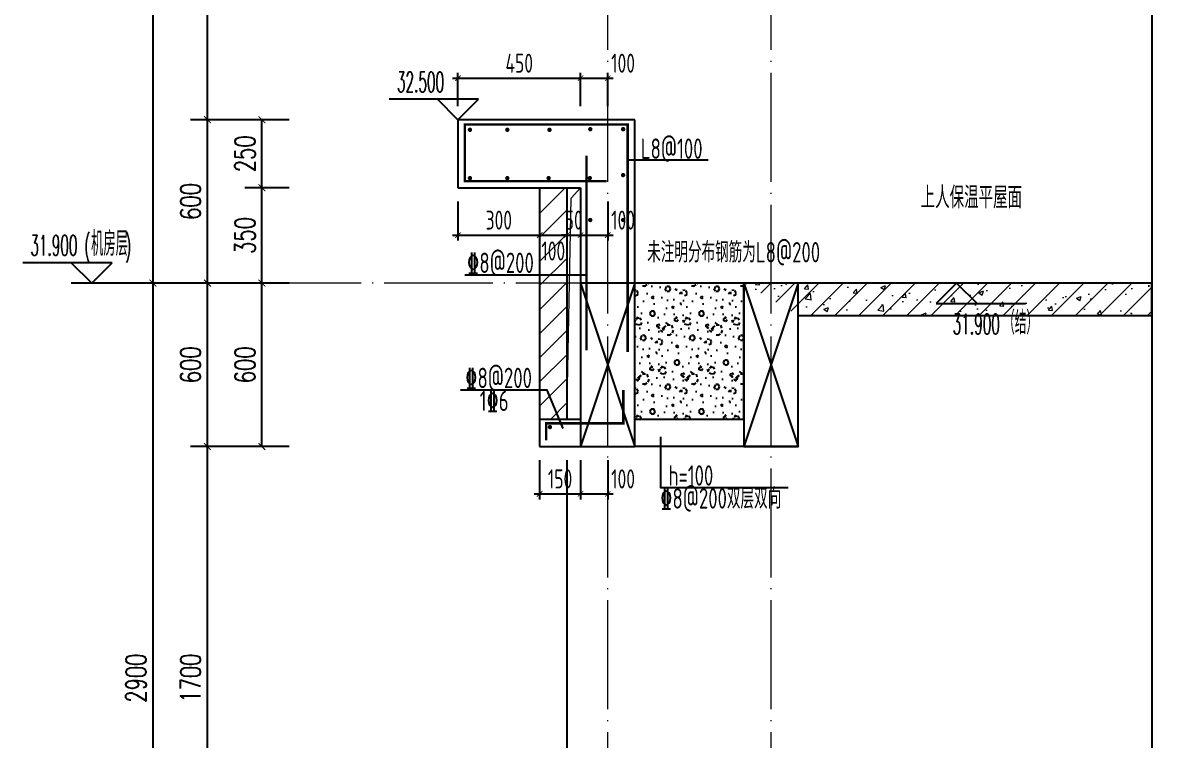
# Model space of a CAD drawing. Extents: x -461650 to 361314, y 245336 to 769729.
# Drawn here: x 234506 to 238705, y 672945 to 675578 of the extents above; entities that cross this region are included whole.
import ezdxf

# ---------------------------------------------------------------- set-up
doc = ezdxf.new("R2010")
doc.units = 0
doc.header["$LTSCALE"] = 1000
doc.linetypes.add('DOTE', pattern=[2.4200000000000004, 2, -0.2, 0.02, -0.2])
doc.layers.get('0').update_dxf_attribs({"linetype": 'CONTINUOUS'})
doc.layers.get('DEFPOINTS').update_dxf_attribs({"linetype": 'CONTINUOUS'})
for name, color, linetype in [('3-屋面构造层', 157, 'CONTINUOUS'), ('DIM', 2, 'CONTINUOUS'), ('DIM_ELEV', 3, 'CONTINUOUS'), ('DIM_SYMB', 3, 'CONTINUOUS'), ('PUB_DIM', 3, 'CONTINUOUS'), ('PUB_TEXT', 2, 'CONTINUOUS'), ('REIN', 6, 'CONTINUOUS'), ('S-大样-砼线', 7, 'CONTINUOUS'), ('S-引出线', 40, 'CONTINUOUS'), ('TEXT', 2, 'CONTINUOUS'), ('WALL', 5, 'CONTINUOUS'), ('看线', 251, 'CONTINUOUS')]:
    doc.layers.add(name, color=color, linetype=linetype)
for name, color, linetype, lineweight in [('DOTE', 19, 'DOTE', 9), ('PUB_HATCH', 8, 'CONTINUOUS', 9), ('立面-洞口示意', 152, 'CONTINUOUS', 13)]:
    doc.layers.add(name, color=color, linetype=linetype, lineweight=lineweight)
doc.styles.add('_TCH_DIM', font='SIMPLEX.shx', dxfattribs={"width": 0.7, "bigfont": 'GBCBIG.shx'})
doc.styles.add('_TCH_DIM_T3', font='SIMPLEX', dxfattribs={"width": 0.7058823529411765, "bigfont": 'GBCBIG'})
doc.styles.add('TSSD_DIMENSION', font='Tssdeng.shx', dxfattribs={"width": 0.7, "bigfont": 'tssdchn.shx'})
doc.styles.add('TSSD_REIN', font='tssdeng.shx', dxfattribs={"width": 0.7, "height": 300, "bigfont": 'tssdchn.shx'})
doc.dimstyles.new('_TCH_ARCH&&25', dxfattribs={"dimtxt": 74.375, "dimasz": 25, "dimexe": 62.5, "dimexo": 75, "dimgap": 25, "dimtad": 1, "dimdec": 0, "dimzin": 0, "dimdsep": 46, "dimtxsty": '_TCH_DIM_T3', "dimblk": 'ARCHTICK', "dimcen": 0.09, "dimclrt": 7, "dimazin": 0, "dimtfac": 1, "dimtdec": 0, "dimtix": 1, "dimtmove": 2, "dimatfit": 3, "dimldrblk": 'ARCHTICK', "dimfxl": 0, "dimtolj": 1, "dimtzin": 0, "dimarcsym": 0})
doc.dimstyles.new('TSSD_20_20', dxfattribs={"dimtxt": 60, "dimasz": 20, "dimexe": 20, "dimexo": 50, "dimgap": 20, "dimtad": 1, "dimdec": 0, "dimzin": 0, "dimdsep": 46, "dimtxsty": 'TSSD_DIMENSION', "dimblk": 'ARCHTICK', "dimblk1": 'ARCHTICK', "dimblk2": 'ARCHTICK', "dimcen": 0, "dimdle": 20, "dimclrt": 7, "dimadec": 0, "dimazin": 0, "dimtfac": 1, "dimtdec": 0, "dimtix": 1, "dimtmove": 2, "dimatfit": 3, "dimfxl": 0, "dimtolj": 1, "dimtzin": 0, "dimarcsym": 0})

# ---------------------------------------------------------------- blocks, each defined once
blk = doc.blocks.new('_ArchTick')
at = {"color": 0, "linetype": 'ByBlock', "const_width": 0.15}
blk.add_lwpolyline([(-0.5, -0.5), (0.5, 0.5)], dxfattribs=at)
blk = doc.blocks.new('*D529')
at = {"layer": 'DEFPOINTS', "color": 0}
for p in [(236553.9508574579, 675375.3057871305), (236103.9508575018, 675222.9823090212), (236553.9508574579, 675222.9823090126)]:
    blk.add_point(p, dxfattribs=at)
at = {"layer": 'DIM', "color": 0, "lineweight": -2}
for p, q in [((236083.9508575018, 675375.3057871305), (236573.9508574579, 675375.3057871305)), ((236103.9508575018, 675272.9823090212), (236103.9508575018, 675395.3057871305)), ((236553.9508574579, 675272.9823090126), (236553.9508574579, 675395.3057871305))]:
    blk.add_line(p, q, dxfattribs=at)
at = {"layer": 'DIM', "color": 0, "lineweight": -2, "xscale": 20, "yscale": 20, "zscale": 20, "rotation": 180}
blk.add_blockref('_ArchTick', (236103.9508575018, 675375.3057871305), dxfattribs=at)
at = {"layer": 'DIM', "color": 0, "lineweight": -2, "xscale": 20, "yscale": 20, "zscale": 20}
blk.add_blockref('_ArchTick', (236553.9508574579, 675375.3057871305), dxfattribs=at)
at = {"layer": 'DIM', "color": 7, "insert": (236328.9508574799, 675430.3057871305), "char_height": 70, "attachment_point": 5, "style": 'TSSD_DIMENSION'}
blk.add_mtext('\\A1;450', dxfattribs=at)
blk = doc.blocks.new('*D530')
at = {"layer": 'DEFPOINTS', "color": 0}
for p in [(236653.9508507805, 675375.3057871254), (236553.9508574579, 675222.9823090126), (236653.9508507805, 675222.9823090107)]:
    blk.add_point(p, dxfattribs=at)
at = {"layer": 'DIM', "color": 0, "lineweight": -2}
for p, q in [((236533.9508574579, 675375.3057871254), (236673.9508507805, 675375.3057871254)), ((236553.9508574579, 675272.9823090126), (236553.9508574579, 675395.3057871254)), ((236653.9508507805, 675272.9823090107), (236653.9508507805, 675395.3057871254))]:
    blk.add_line(p, q, dxfattribs=at)
at = {"layer": 'DIM', "color": 0, "lineweight": -2, "xscale": 20, "yscale": 20, "zscale": 20, "rotation": 180}
blk.add_blockref('_ArchTick', (236553.9508574579, 675375.3057871254), dxfattribs=at)
at = {"layer": 'DIM', "color": 0, "lineweight": -2, "xscale": 20, "yscale": 20, "zscale": 20}
blk.add_blockref('_ArchTick', (236653.9508507805, 675375.3057871254), dxfattribs=at)
at = {"layer": 'DIM', "color": 7, "insert": (236710.3995687292, 675430.3057871254), "char_height": 70, "attachment_point": 5, "style": 'TSSD_DIMENSION'}
blk.add_mtext('\\A1;100', dxfattribs=at)
blk = doc.blocks.new('*D536')
at = {"layer": 'DEFPOINTS', "color": 0}
for p in [(236103.9508507937, 674972.9823090346), (236403.9508574874, 674972.9823090289), (236403.9508574874, 674799.2716190772)]:
    blk.add_point(p, dxfattribs=at)
at = {"layer": 'DIM', "color": 0, "lineweight": -2}
for p, q in [((236103.9508507937, 674922.9823090346), (236103.9508507937, 674779.2716190772)), ((236403.9508574874, 674922.9823090289), (236403.9508574874, 674779.2716190772)), ((236083.9508507937, 674799.2716190772), (236423.9508574874, 674799.2716190772))]:
    blk.add_line(p, q, dxfattribs=at)
at = {"layer": 'DIM', "color": 0, "lineweight": -2, "xscale": 20, "yscale": 20, "zscale": 20, "rotation": 180}
blk.add_blockref('_ArchTick', (236103.9508507937, 674799.2716190772), dxfattribs=at)
at = {"layer": 'DIM', "color": 0, "lineweight": -2, "xscale": 20, "yscale": 20, "zscale": 20}
blk.add_blockref('_ArchTick', (236403.9508574874, 674799.2716190772), dxfattribs=at)
at = {"layer": 'DIM', "color": 7, "insert": (236253.9508541406, 674854.2716190772), "char_height": 70, "attachment_point": 5, "style": 'TSSD_DIMENSION'}
blk.add_mtext('\\A1;300', dxfattribs=at)
blk = doc.blocks.new('*D537')
at = {"layer": 'DEFPOINTS', "color": 0}
for p in [(236403.9508574874, 674972.9823090289), (236503.9508577231, 674972.982309027), (236503.9508577231, 674799.2716190733)]:
    blk.add_point(p, dxfattribs=at)
at = {"layer": 'DIM', "color": 0, "lineweight": -2}
for p, q in [((236403.9508574874, 674922.9823090289), (236403.9508574874, 674779.2716190733)), ((236503.9508577231, 674922.982309027), (236503.9508577231, 674779.2716190733)), ((236383.9508574874, 674799.2716190733), (236523.9508577231, 674799.2716190733))]:
    blk.add_line(p, q, dxfattribs=at)
at = {"layer": 'DIM', "color": 0, "lineweight": -2, "xscale": 20, "yscale": 20, "zscale": 20, "rotation": 180}
blk.add_blockref('_ArchTick', (236403.9508574874, 674799.2716190733), dxfattribs=at)
at = {"layer": 'DIM', "color": 0, "lineweight": -2, "xscale": 20, "yscale": 20, "zscale": 20}
blk.add_blockref('_ArchTick', (236503.9508577231, 674799.2716190733), dxfattribs=at)
at = {"layer": 'DIM', "color": 7, "insert": (236453.9508576053, 674740.93828574), "char_height": 70, "attachment_point": 5, "style": 'TSSD_DIMENSION'}
blk.add_mtext('\\A1;100', dxfattribs=at)
blk = doc.blocks.new('*D538')
at = {"layer": 'DEFPOINTS', "color": 0}
for p in [(236503.9508577231, 674972.982309027), (236553.9508574858, 674972.982309026), (236553.9508574858, 674799.271619072)]:
    blk.add_point(p, dxfattribs=at)
at = {"layer": 'DIM', "color": 0, "lineweight": -2}
for p, q in [((236503.9508577231, 674922.982309027), (236503.9508577231, 674779.271619072)), ((236553.9508574858, 674922.982309026), (236553.9508574858, 674779.271619072)), ((236503.9508577231, 674799.271619072), (236483.9508577231, 674799.271619072)), ((236503.9508577231, 674799.271619072), (236553.9508574858, 674799.271619072)), ((236553.9508574858, 674799.271619072), (236573.9508574858, 674799.271619072))]:
    blk.add_line(p, q, dxfattribs=at)
at = {"layer": 'DIM', "color": 0, "lineweight": -2, "xscale": 20, "yscale": 20, "zscale": 20}
blk.add_blockref('_ArchTick', (236503.9508577231, 674799.271619072), dxfattribs=at)
at = {"layer": 'DIM', "color": 0, "lineweight": -2, "xscale": 20, "yscale": 20, "zscale": 20, "rotation": 180}
blk.add_blockref('_ArchTick', (236553.9508574858, 674799.271619072), dxfattribs=at)
at = {"layer": 'DIM', "color": 7, "insert": (236528.9508576044, 674854.271619072), "char_height": 70, "attachment_point": 5, "style": 'TSSD_DIMENSION'}
blk.add_mtext('\\A1;50', dxfattribs=at)
blk = doc.blocks.new('*D539')
at = {"layer": 'DEFPOINTS', "color": 0}
for p in [(236553.9508574858, 674972.982309026), (236653.9508508083, 674972.9823090241), (236653.9508508083, 674799.2716190704)]:
    blk.add_point(p, dxfattribs=at)
at = {"layer": 'DIM', "color": 0, "lineweight": -2}
for p, q in [((236553.9508574858, 674922.982309026), (236553.9508574858, 674779.2716190704)), ((236653.9508508083, 674922.9823090241), (236653.9508508083, 674779.2716190704)), ((236533.9508574858, 674799.2716190704), (236673.9508508083, 674799.2716190704))]:
    blk.add_line(p, q, dxfattribs=at)
at = {"layer": 'DIM', "color": 0, "lineweight": -2, "xscale": 20, "yscale": 20, "zscale": 20, "rotation": 180}
blk.add_blockref('_ArchTick', (236553.9508574858, 674799.2716190704), dxfattribs=at)
at = {"layer": 'DIM', "color": 0, "lineweight": -2, "xscale": 20, "yscale": 20, "zscale": 20}
blk.add_blockref('_ArchTick', (236653.9508508083, 674799.2716190704), dxfattribs=at)
at = {"layer": 'DIM', "color": 7, "insert": (236710.399568757, 674854.2716190704), "char_height": 70, "attachment_point": 5, "style": 'TSSD_DIMENSION'}
blk.add_mtext('\\A1;100', dxfattribs=at)
blk = doc.blocks.new('*D540')
at = {"layer": 'DEFPOINTS', "color": 0}
for p in [(236403.9508508078, 674022.9823090261), (236553.9508508062, 674022.9823090232), (236553.9508508062, 673849.2716190701)]:
    blk.add_point(p, dxfattribs=at)
at = {"layer": 'DIM', "color": 0, "lineweight": -2}
for p, q in [((236403.9508508078, 673972.9823090261), (236403.9508508078, 673829.2716190701)), ((236553.9508508062, 673972.9823090232), (236553.9508508062, 673829.2716190701)), ((236383.9508508078, 673849.2716190701), (236573.9508508062, 673849.2716190701))]:
    blk.add_line(p, q, dxfattribs=at)
at = {"layer": 'DIM', "color": 0, "lineweight": -2, "xscale": 20, "yscale": 20, "zscale": 20, "rotation": 180}
blk.add_blockref('_ArchTick', (236403.9508508078, 673849.2716190701), dxfattribs=at)
at = {"layer": 'DIM', "color": 0, "lineweight": -2, "xscale": 20, "yscale": 20, "zscale": 20}
blk.add_blockref('_ArchTick', (236553.9508508062, 673849.2716190701), dxfattribs=at)
at = {"layer": 'DIM', "color": 7, "insert": (236478.950850807, 673904.2716190701), "char_height": 70, "attachment_point": 5, "style": 'TSSD_DIMENSION'}
blk.add_mtext('\\A1;150', dxfattribs=at)
blk = doc.blocks.new('*D541')
at = {"layer": 'DEFPOINTS', "color": 0}
for p in [(236553.9508508063, 674022.9823090232), (236653.9508441288, 674022.9823090213), (236653.9508441288, 673849.2716190676)]:
    blk.add_point(p, dxfattribs=at)
at = {"layer": 'DIM', "color": 0, "lineweight": -2}
for p, q in [((236553.9508508063, 673972.9823090232), (236553.9508508063, 673829.2716190676)), ((236653.9508441288, 673972.9823090213), (236653.9508441288, 673829.2716190676)), ((236533.9508508063, 673849.2716190676), (236673.9508441288, 673849.2716190676))]:
    blk.add_line(p, q, dxfattribs=at)
at = {"layer": 'DIM', "color": 0, "lineweight": -2, "xscale": 20, "yscale": 20, "zscale": 20, "rotation": 180}
blk.add_blockref('_ArchTick', (236553.9508508063, 673849.2716190676), dxfattribs=at)
at = {"layer": 'DIM', "color": 0, "lineweight": -2, "xscale": 20, "yscale": 20, "zscale": 20}
blk.add_blockref('_ArchTick', (236653.9508441288, 673849.2716190676), dxfattribs=at)
at = {"layer": 'DIM', "color": 7, "insert": (236710.3995620776, 673904.2716190676), "char_height": 70, "attachment_point": 5, "style": 'TSSD_DIMENSION'}
blk.add_mtext('\\A1;100', dxfattribs=at)
blk = doc.blocks.new('*D542')
at = {"layer": 'DEFPOINTS', "color": 0}
for p in [(235383.7566937123, 675222.9823090243), (235558.3674601616, 675222.9823090243), (235558.3674601616, 674972.982309026)]:
    blk.add_point(p, dxfattribs=at)
at = {"layer": 'PUB_DIM', "color": 0, "lineweight": -2}
for p, q in [((235483.3674601616, 675222.9823090243), (235321.2566937123, 675222.9823090243)), ((235383.7566937123, 674972.982309026), (235383.7566937123, 675222.9823090243)), ((235483.3674601616, 674972.982309026), (235321.2566937123, 674972.982309026))]:
    blk.add_line(p, q, dxfattribs=at)
at = {"layer": 'PUB_DIM', "color": 0, "lineweight": -2, "xscale": 25, "yscale": 25, "zscale": 25}
for p, rotation in [((235383.7566937123, 675222.9823090243), 90), ((235383.7566937123, 674972.982309026), 270)]:
    blk.add_blockref('_ArchTick', p, dxfattribs=dict(at, rotation=rotation))
at = {"layer": 'PUB_DIM', "color": 7, "insert": (235321.5691937122, 675097.9823090251), "char_height": 74.375, "attachment_point": 5, "rotation": 90, "style": '_TCH_DIM_T3'}
blk.add_mtext('\\A1;250', dxfattribs=at)
blk = doc.blocks.new('*D543')
at = {"layer": 'DEFPOINTS', "color": 0}
for p in [(235383.7566937123, 674972.982309026), (235558.3674601616, 674972.982309026), (235558.3674601616, 674622.982308998)]:
    blk.add_point(p, dxfattribs=at)
at = {"layer": 'PUB_DIM', "color": 0, "lineweight": -2}
for p, q in [((235483.3674601616, 674972.982309026), (235321.2566937123, 674972.982309026)), ((235383.7566937123, 674622.982308998), (235383.7566937123, 674972.982309026)), ((235483.3674601616, 674622.982308998), (235321.2566937123, 674622.982308998))]:
    blk.add_line(p, q, dxfattribs=at)
at = {"layer": 'PUB_DIM', "color": 0, "lineweight": -2, "xscale": 25, "yscale": 25, "zscale": 25}
for p, rotation in [((235383.7566937123, 674972.982309026), 90), ((235383.7566937123, 674622.982308998), 270)]:
    blk.add_blockref('_ArchTick', p, dxfattribs=dict(at, rotation=rotation))
at = {"layer": 'PUB_DIM', "color": 7, "insert": (235321.5691937122, 674797.982309012), "char_height": 74.375, "attachment_point": 5, "rotation": 90, "style": '_TCH_DIM_T3'}
blk.add_mtext('\\A1;350', dxfattribs=at)
blk = doc.blocks.new('*D544')
at = {"layer": 'DEFPOINTS', "color": 0}
for p in [(235383.7566937123, 674622.982308998), (235558.3674601616, 674622.982308998), (235558.3674601616, 674022.982308998)]:
    blk.add_point(p, dxfattribs=at)
at = {"layer": 'PUB_DIM', "color": 0, "lineweight": -2}
for p, q in [((235483.3674601616, 674622.982308998), (235321.2566937123, 674622.982308998)), ((235383.7566937123, 674022.982308998), (235383.7566937123, 674622.982308998)), ((235483.3674601616, 674022.982308998), (235321.2566937123, 674022.982308998))]:
    blk.add_line(p, q, dxfattribs=at)
at = {"layer": 'PUB_DIM', "color": 0, "lineweight": -2, "xscale": 25, "yscale": 25, "zscale": 25}
for p, rotation in [((235383.7566937123, 674622.982308998), 90), ((235383.7566937123, 674022.982308998), 270)]:
    blk.add_blockref('_ArchTick', p, dxfattribs=dict(at, rotation=rotation))
at = {"layer": 'PUB_DIM', "color": 7, "insert": (235321.5691937122, 674322.982308998), "char_height": 74.375, "attachment_point": 5, "rotation": 90, "style": '_TCH_DIM_T3'}
blk.add_mtext('\\A1;600', dxfattribs=at)
blk = doc.blocks.new('*D1245')
at = {"layer": 'DEFPOINTS', "color": 0}
for p in [(235183.7566937079, 674022.9741748109), (235483.7566937286, 674022.9741748109), (235483.7566937286, 672322.982309022)]:
    blk.add_point(p, dxfattribs=at)
at = {"layer": 'PUB_DIM', "color": 0, "lineweight": -2}
for p, q in [((235408.7566937286, 674022.9741748109), (235121.2566937079, 674022.9741748109)), ((235183.7566937079, 672322.982309022), (235183.7566937079, 674022.9741748109)), ((235408.7566937286, 672322.982309022), (235121.2566937079, 672322.982309022))]:
    blk.add_line(p, q, dxfattribs=at)
at = {"layer": 'PUB_DIM', "color": 0, "lineweight": -2, "xscale": 25, "yscale": 25, "zscale": 25}
for p, rotation in [((235183.7566937079, 674022.9741748109), 90), ((235183.7566937079, 672322.982309022), 270)]:
    blk.add_blockref('_ArchTick', p, dxfattribs=dict(at, rotation=rotation))
at = {"layer": 'PUB_DIM', "color": 7, "insert": (235121.5691937078, 673172.9782419165), "char_height": 74.375, "attachment_point": 5, "rotation": 90, "style": '_TCH_DIM_T3'}
blk.add_mtext('\\A1;1700', dxfattribs=at)
blk = doc.blocks.new('*D1246')
at = {"layer": 'DEFPOINTS', "color": 0}
for p in [(235183.7566937079, 674622.9823090257), (235483.7566937286, 674622.9823090257), (235483.7566937286, 674022.9741748109)]:
    blk.add_point(p, dxfattribs=at)
at = {"layer": 'PUB_DIM', "color": 0, "lineweight": -2}
for p, q in [((235408.7566937286, 674622.9823090257), (235121.2566937079, 674622.9823090257)), ((235183.7566937079, 674022.9741748109), (235183.7566937079, 674622.9823090257)), ((235408.7566937286, 674022.9741748109), (235121.2566937079, 674022.9741748109))]:
    blk.add_line(p, q, dxfattribs=at)
at = {"layer": 'PUB_DIM', "color": 0, "lineweight": -2, "xscale": 25, "yscale": 25, "zscale": 25}
for p, rotation in [((235183.7566937079, 674622.9823090257), 90), ((235183.7566937079, 674022.9741748109), 270)]:
    blk.add_blockref('_ArchTick', p, dxfattribs=dict(at, rotation=rotation))
at = {"layer": 'PUB_DIM', "color": 7, "insert": (235121.5691937078, 674322.9782419184), "char_height": 74.375, "attachment_point": 5, "rotation": 90, "style": '_TCH_DIM_T3'}
blk.add_mtext('\\A1;600', dxfattribs=at)
blk = doc.blocks.new('*D1247')
at = {"layer": 'DEFPOINTS', "color": 0}
for p in [(235183.7566937079, 675222.9823089978), (235483.7566937286, 675222.9823089978), (235483.7566937286, 674622.9823090257)]:
    blk.add_point(p, dxfattribs=at)
at = {"layer": 'PUB_DIM', "color": 0, "lineweight": -2}
for p, q in [((235408.7566937286, 675222.9823089978), (235121.2566937079, 675222.9823089978)), ((235183.7566937079, 674622.9823090257), (235183.7566937079, 675222.9823089978)), ((235408.7566937286, 674622.9823090257), (235121.2566937079, 674622.9823090257))]:
    blk.add_line(p, q, dxfattribs=at)
at = {"layer": 'PUB_DIM', "color": 0, "lineweight": -2, "xscale": 25, "yscale": 25, "zscale": 25}
for p, rotation in [((235183.7566937079, 675222.9823089978), 90), ((235183.7566937079, 674622.9823090257), 270)]:
    blk.add_blockref('_ArchTick', p, dxfattribs=dict(at, rotation=rotation))
at = {"layer": 'PUB_DIM', "color": 7, "insert": (235121.5691937078, 674922.9823090117), "char_height": 74.375, "attachment_point": 5, "rotation": 90, "style": '_TCH_DIM_T3'}
blk.add_mtext('\\A1;600', dxfattribs=at)
blk = doc.blocks.new('*D1248')
at = {"layer": 'DEFPOINTS', "color": 0}
for p in [(235183.7566937079, 676922.9823090262), (235483.7566937286, 676922.9823090262), (235483.7566937286, 675222.9823089978)]:
    blk.add_point(p, dxfattribs=at)
at = {"layer": 'PUB_DIM', "color": 0, "lineweight": -2}
for p, q in [((235408.7566937286, 676922.9823090262), (235121.2566937079, 676922.9823090262)), ((235183.7566937079, 675222.9823089978), (235183.7566937079, 676922.9823090262)), ((235408.7566937286, 675222.9823089978), (235121.2566937079, 675222.9823089978))]:
    blk.add_line(p, q, dxfattribs=at)
at = {"layer": 'PUB_DIM', "color": 0, "lineweight": -2, "xscale": 25, "yscale": 25, "zscale": 25}
for p, rotation in [((235183.7566937079, 676922.9823090262), 90), ((235183.7566937079, 675222.9823089978), 270)]:
    blk.add_blockref('_ArchTick', p, dxfattribs=dict(at, rotation=rotation))
at = {"layer": 'PUB_DIM', "color": 7, "insert": (235121.5691937078, 676072.982309012), "char_height": 74.375, "attachment_point": 5, "rotation": 90, "style": '_TCH_DIM_T3'}
blk.add_mtext('\\A1;1700', dxfattribs=at)
blk = doc.blocks.new('*D1256')
at = {"layer": 'DEFPOINTS', "color": 0}
for p in [(234983.756693703, 674622.982309026), (235483.7566937282, 674622.982309026), (235483.7566937282, 671722.982309026)]:
    blk.add_point(p, dxfattribs=at)
at = {"layer": 'PUB_DIM', "color": 0, "lineweight": -2}
for p, q in [((235408.7566937282, 674622.982309026), (234921.256693703, 674622.982309026)), ((234983.756693703, 671722.982309026), (234983.756693703, 674622.982309026)), ((235408.7566937282, 671722.982309026), (234921.256693703, 671722.982309026))]:
    blk.add_line(p, q, dxfattribs=at)
at = {"layer": 'PUB_DIM', "color": 0, "lineweight": -2, "xscale": 25, "yscale": 25, "zscale": 25}
for p, rotation in [((234983.756693703, 674622.982309026), 90), ((234983.756693703, 671722.982309026), 270)]:
    blk.add_blockref('_ArchTick', p, dxfattribs=dict(at, rotation=rotation))
at = {"layer": 'PUB_DIM', "color": 7, "insert": (234921.5691937029, 673172.982309026), "char_height": 74.375, "attachment_point": 5, "rotation": 90, "style": '_TCH_DIM_T3'}
blk.add_mtext('\\A1;2900', dxfattribs=at)
blk = doc.blocks.new('*D1257')
at = {"layer": 'DEFPOINTS', "color": 0}
for p in [(234983.756693703, 677522.982309026), (235483.7566937282, 677522.982309026), (235483.7566937282, 674622.982309026)]:
    blk.add_point(p, dxfattribs=at)
at = {"layer": 'PUB_DIM', "color": 0, "lineweight": -2}
for p, q in [((235408.7566937282, 677522.982309026), (234921.256693703, 677522.982309026)), ((234983.756693703, 674622.982309026), (234983.756693703, 677522.982309026)), ((235408.7566937282, 674622.982309026), (234921.256693703, 674622.982309026))]:
    blk.add_line(p, q, dxfattribs=at)
at = {"layer": 'PUB_DIM', "color": 0, "lineweight": -2, "xscale": 25, "yscale": 25, "zscale": 25}
for p, rotation in [((234983.756693703, 677522.982309026), 90), ((234983.756693703, 674622.982309026), 270)]:
    blk.add_blockref('_ArchTick', p, dxfattribs=dict(at, rotation=rotation))
at = {"layer": 'PUB_DIM', "color": 7, "insert": (234921.5691937029, 676072.982309026), "char_height": 74.375, "attachment_point": 5, "rotation": 90, "style": '_TCH_DIM_T3'}
blk.add_mtext('\\A1;2900', dxfattribs=at)
blk = doc.blocks.new('A$C0F477415')
at = {"layer": 'REIN', "const_width": 9}
for points in [[(536.22545744339, 974.1030920682824), (15.93111191410571, 974.1030920682824), (15.93111191410571, 1182.470114677621), (613.6656915736385, 1182.470114677621), (613.6656915736385, 347.4605763027794)], [(462.5655877483077, 353.0609498316771), (462.5655877483077, 1067.749458644073)], [(313.9337750365958, 23.34555459674448), (313.9337750365958, 85.24854036327451), (597.794307123404, 85.24854036327451), (597.794307123404, 208.2016744283028)]]:
    blk.add_lwpolyline(points, dxfattribs=at)
at = {"layer": 'REIN', "const_width": 8}
for points in [[(30.21925133559853, 1162.868610424921, 1), (38.21925133559853, 1162.868610424921, 1)], [(167.6620064838789, 1162.868610424921, 1), (175.6620064838789, 1162.868610424921, 1)], [(322.5238362546079, 1162.868610424921, 1), (330.5238362546079, 1162.868610424921, 1)], [(472.3069430752657, 1165.127354013326, 1), (480.3069430752657, 1165.127354013326, 1)], [(593.0279733999632, 1165.127354013326, 1), (601.0279733999632, 1165.127354013326, 1)], [(30.21925133559853, 985.4166030073538, 1), (38.21925133559853, 985.4166030073538, 1)], [(167.6620064838789, 985.4166030073538, 1), (175.6620064838789, 985.4166030073538, 1)], [(319.1733809751458, 985.4166030073538, 1), (327.1733809751458, 985.4166030073538, 1)], [(470.4389034458436, 985.4166030073538, 1), (478.4389034458436, 985.4166030073538, 1)], [(593.0279733999632, 996.5827968406375, 1), (601.0279733999632, 996.5827968406375, 1)], [(472.3069430752657, 831.7102530163829, 1), (480.3069430752657, 831.7102530163829, 1)], [(593.0279733999632, 831.7102530163829, 1), (601.0279733999632, 831.7102530163829, 1)], [(324.1522886119783, 71.62434444355313, 1), (332.1522886119783, 71.62434444355313, 1)]]:
    blk.add_lwpolyline(points, format="xyb", close=True, dxfattribs=at)
at = {"layer": 'S-大样-砼线'}
for p, q in [((440.4064266392961, 600.0093946014531), (640.4064254472032, 0.001821757410652936)), ((640.4093733830377, 600.0093946051784), (440.4093745723367, 0.001821753685362637))]:
    blk.add_line(p, q, dxfattribs=at)
blk.add_lwpolyline([(640.4064325019717, 600.0093946014531), (440.4064266392961, 600.0093946014531), (440.4064266318455, 0.001821757410652936), (640.4064324935898, 0.001821757410652936)], close=True, dxfattribs=at)
at = {"layer": 'S-引出线'}
for p, q in [((609.6656915736385, 1052.001626337471), (909.7999883112498, 1052.001626337471)), ((15.48061037855223, 630.2351489840075), (462.5655877483077, 630.2351489840075))]:
    blk.add_line(p, q, dxfattribs=at)
blk.add_lwpolyline([(376.4770208946429, 66.11144457937917), (318.4227704755031, 207.6593468654319), (-0.0008167573250830173, 207.6593468654319)], dxfattribs=at)
at = {"layer": 'TEXT', "style": 'TSSD_REIN', "width": 0.7}
for s, p in [('L8@100', (661.743466746062, 1056.110395150376)), ('未注明分布钢筋为L8@200', (685.4535198323429, 675.8293871463975)), ('%%1328@200', (23.94837839109823, 636.9912632876658)), ('%%1328@200', (17.02145750215277, 214.4464526554802)), ('1%%1326', (70.13916111178696, 130.3748975073686))]:
    blk.add_text(s, height=75, rotation=1.867629851175362e-07, dxfattribs=at).set_placement(p)
blk = doc.blocks.new('20210809.02264990')
at = {"layer": 'TEXT'}
blk.add_lwpolyline([(87888.15552412858, 66842.85802403922), (87888.15552412858, 66657.37792068897), (88357.96524327435, 66657.37792068897)], dxfattribs=at)
blk.add_blockref('A$C0F477415', (87154.51063364511, 66807.0840813448), dxfattribs=at)
at = {"layer": 'TEXT', "style": 'TSSD_REIN', "width": 0.7}
for s, p in [('h=100', (87918.06667849608, 66663.40869463401)), ('%%1328@200双层双向', (87887.65350001864, 66579.16558626192))]:
    blk.add_text(s, height=75, rotation=1.867629851175362e-07, dxfattribs=at).set_placement(p)
blk = doc.blocks.new('20210810.11414382')
at = {"layer": 'S-大样-砼线'}
for p, q in [((0, 600.0000001599838), (199.9999988171039, 9.487848728895187e-09)), ((200.0029467437416, 600.0000001579465), (0.002947942237369716, 0))]:
    blk.add_line(p, q, dxfattribs=at)
blk.add_lwpolyline([(200.0000058626756, 600.0000001542212), (0, 600.0000001542212), (1.746229827404022e-09, 3.725290298461914e-09), (200.0000058634905, 3.725290298461914e-09)], close=True, dxfattribs=at)
blk = doc.blocks.new('FSDFSFSFSFEFSFESF')
at = {"layer": '看线'}
blk.add_line((1114228.273350265, 467393.3721650818), (1114228.273350265, 465805.1368709645), dxfattribs=at)

msp = doc.modelspace()

# ---------------------------------------------------------------- hatches: boundary and pattern name
at = {"layer": '3-屋面构造层'}
h = msp.add_hatch(dxfattribs=at)
h.set_pattern_fill('加气混凝土', color=251, scale=15, style=0)
h.set_pattern_definition([(0, (-877671.2224927528, 203524.7101439401), (90, 180), [0, -180]), (0, (-877776.5224927529, 203500.41014394), (90, 180), [0, -180]), (0, (-877718.0224927529, 203498.61014394), (90, 180), [0, -180]), (0, (-877654.122492753, 203551.7101439401), (90, 180), [0, -180]), (0, (-877728.8224927529, 203489.61014394), (90, 180), [0, -180]), (0, (-877636.122492753, 203665.11014394), (90, 180), [0, -180]), (0, (-877691.0224927529, 203650.7101439401), (90, 180), [0, -180]), (0, (-877662.2224927528, 203628.2101439401), (90, 180), [0, -180]), (0, (-877808.922492753, 203624.61014394), (90, 180), [0, -180]), (0, (-877720.7224927528, 203616.5101439401), (90, 180), [0, -180]), (0, (-877754.922492753, 203570.61014394), (90, 180), [0, -180]), (0, (-877753.122492753, 203503.11014394), (90, 180), [0, -180]), (0, (-877685.622492753, 203495.91014394), (90, 180), [0, -180]), (0, (-877636.122492753, 203575.11014394), (90, 180), [0, -180]), (0, (-877804.422492753, 203547.2101439401), (90, 180), [0, -180]), (0, (-877789.122492753, 203577.8101439402), (90, 180), [0, -180]), (0, (-877718.922492753, 203565.2101439401), (90, 180), [0, -180]), (0, (-877744.122492753, 203539.11014394), (90, 180), [0, -180]), (0, (-877758.5224927529, 203598.5101439401), (90, 180), [0, -180]), (0, (-877736.0224927529, 203666.0101439401), (90, 180), [0, -180]), (0, (-877797.2224927528, 203509.41014394), (90, 180), [0, -180]), (0, (-877698.2224927528, 203629.11014394), (90, 180), [0, -180]), (0, (-877781.922492753, 203631.8101439402), (90, 180), [0, -180]), (0, (-877796.3224927529, 203655.2101439401), (90, 180), [0, -180]), (130.601294, (-877647.1796353529, 203608.75300074), (-449.9999950292954, 540.00000236093), [7.9024662, -3311.1333]), (18.4349488, (-877660.0367779529, 203612.18157234), (449.9999983404209, 179.9999986719667), [8.131572, -1130.28837]), (90, (-877660.0367779529, 203604.46728714), (90.00000000000001, 180), [7.714285199999999, -352.285695]), (161.565051, (-877652.3224927529, 203601.89585754), (-450.0000022657823, 179.9999865817234), [8.131572, -1130.28837]), (53.1301023, (-877652.3224927529, 203601.89585754), (90.00000017013603, 179.999999914932), [8.571428999999998, -891.4285499999999]), (135, (-877645.4653495529, 203510.1815879401), (-90.00001087984293, 179.9999878185604), [7.273098, -501.84378]), (45, (-877655.7510643529, 203510.1815879401), (89.99999942471308, 179.9999992736903), [7.273098, -501.84378]), (135, (-877650.6082069529, 203505.03871794), (-90.00001087984293, 179.9999878185604), [7.273098, -501.84378]), (45, (-877650.6082069529, 203505.03871794), (89.99999942471308, 179.9999992736903), [7.273098, -501.84378]), (116.565051, (-877732.0367707529, 203631.03871614), (-1.565789601976064e-05, 359.9999902060562), [9.583147799999935, -191.662949999999]), (180, (-877736.3224807528, 203639.61014334), (-89.99999999999997, 180), [10.2857148, -169.714275]), (63.43494880000001, (-877750.8939127529, 203631.03871614), (8.14843605922988e-07, 359.9999982559008), [9.583147799999999, -191.66295]), (116.565051, (-877746.6082027529, 203622.46728714), (-1.565789601976064e-05, 359.9999902060562), [9.583147799999935, -191.662949999999]), (0, (-877746.6082027529, 203622.46728714), (90, 180), [10.2857148, -169.714275]), (63.43494880000001, (-877736.3224807528, 203622.46728714), (8.14843605922988e-07, 359.9999982559008), [9.583147799999999, -191.66295]), (107.102728, (-877664.3224933529, 203570.18158194), (-269.9999896777364, 900.0000014520431), [11.6584038, -4884.87075]), (143.972626, (-877667.7510649529, 203581.32442974), (-1709.999978321427, 1259.9999985739), [11.6584038, -2436.606]), (180, (-877677.1796359529, 203588.18157294), (-89.99999999999997, 180), [11.1428568, -168.85713]), (36.02737329999999, (-877697.7510637529, 203581.32442974), (1709.999987362977, 1259.999986416658), [11.65840379999994, -2436.605999999984]), (71.5650511, (-877701.1796353529, 203571.03872394), (270.0000013860985, 899.9999984504369), [10.8420948, -1127.57784]), (107.102728, (-877697.7510637529, 203559.89585994), (-269.9999896777364, 900.0000014520431), [11.6584038, -4884.87075]), (143.972626, (-877688.3224927529, 203553.03872394), (-1709.999978321427, 1259.9999985739), [11.6584038, -2436.606]), (0, (-877688.3224927529, 203553.03872394), (90, 180), [11.1428568, -168.85713]), (36.02737329999999, (-877677.1796359529, 203553.03872394), (1709.999987362977, 1259.999986416658), [11.65840379999994, -2436.605999999984]), (71.5650511, (-877667.7510649529, 203559.89585994), (270.0000013860985, 899.9999984504369), [10.8420948, -1127.57784]), (150.255118, (-877662.6082075529, 203654.18157174), (-270.0000006390409, 179.9999977695058), [6.910506, -1444.29588]), (90, (-877668.6082069529, 203650.75300194), (90.00000000000001, 180), [6.857143199999999, -353.142825]), (29.7448813, (-877668.6082069529, 203650.75300194), (270.0000001590055, 179.9999991593464), [6.910506, -1444.29588]), (116.565051, (-877704.6082069529, 203526.46728594), (-1.565789601976064e-05, 359.9999902060562), [9.583147799999935, -191.662949999999]), (168.690067, (-877708.8939205529, 203535.03872394), (-810.0000006009299, 179.9999954832327), [8.7411762, -1826.90565]), (41.18592510000001, (-877724.3224927529, 203530.7530139401), (2249.999986367597, 1979.999982686525), [9.1115532, -3817.7406]), (90, (-877724.3224927529, 203522.18157594), (90.00000000000001, 180), [8.571428999999998, -351.42855]), (138.814074, (-877717.4653495529, 203516.18158194), (-2249.999960007064, 1980.00001261089), [9.1115532, -3817.7406]), (16.6992442, (-877717.4653495529, 203516.18158194), (2969.999977654917, 899.9999905734195), [8.948835, -3749.56125]), (60.9453959, (-877708.8939205529, 203518.75300794), (89.99999976116268, 179.9999984078114), [8.824825800000001, -3697.60185]), (109.983106, (-877780.0367767529, 203601.89585754), (-450.0000016949791, 1259.999996665506), [10.03260059999993, -4203.659249999966]), (155.556045, (-877783.4653447529, 203611.32443034), (-1170.000004459817, 539.9999887808897), [10.3568958, -4339.539449999999]), (24.4439547, (-877802.3224867529, 203611.32443034), (1170.000000583643, 539.9999974027204), [10.3568958, -4339.539449999999]), (70.01689340000001, (-877805.7510547529, 203601.89585754), (450.0000013566428, 1259.999996874217), [10.0326006, -4203.65925]), (109.983106, (-877802.3224867529, 203592.46728654), (-450.0000016949791, 1259.999996665506), [10.03260059999993, -4203.659249999966]), (160.016893, (-877792.8939067528, 203589.03871494), (-450.0000002644888, 179.9999918000023), [10.0326006, -2096.81325]), (19.9831065, (-877792.8939067528, 203589.03871494), (449.9999975293226, 179.9999997144084), [10.0326006, -2096.81325]), (70.01689340000001, (-877783.4653447529, 203592.46728654), (450.0000013566428, 1259.999996874217), [10.0326006, -4203.65925]), (122.005383, (-877713.1796359529, 203585.61014334), (-90.00001207844099, 179.9999908112358), [8.0862696, -1690.0302]), (18.4349488, (-877725.1796347529, 203589.89585874), (449.9999983404209, 179.9999986719667), [8.131572, -1130.28837]), (90, (-877725.1796347529, 203582.18157174), (90.00000000000001, 180), [7.714285199999999, -352.285695]), (161.565051, (-877717.4653495529, 203579.61014394), (-450.0000022657823, 179.9999865817234), [8.131572, -1130.28837]), (54.46232220000002, (-877717.4653495529, 203579.61014394), (629.9999990871778, 899.9999986518196), [7.373421, -3089.46345]), (116.565051, (-877765.4653447529, 203541.89585994), (-1.565789601976064e-05, 359.9999902060562), [9.583147799999935, -191.662949999999]), (180, (-877769.7510547529, 203550.46729794), (-89.99999999999997, 180), [9.428571, -170.57142]), (59.0362434, (-877784.3224867529, 203541.89585994), (90.00000029295946, 179.9999991263332), [9.995918399999933, -2089.146599999983]), (120.963756, (-877779.1796347529, 203533.32443994), (-90.00001229938933, 179.9999917339799), [9.995918399999999, -2089.1466]), (0, (-877779.1796347529, 203533.32443994), (90, 180), [9.428571, -170.57142]), (63.43494880000001, (-877769.7510547529, 203533.32443994), (8.14843605922988e-07, 359.9999982559008), [9.583147799999999, -191.66295])])
h.paths.add_polyline_path([(236753.9508574979, 674122.9824460404), (237153.9508574792, 674122.9821719191), (237153.9508575414, 674622.9821514412), (236753.9508560937, 674622.9823125941)])
at = {"layer": 'PUB_HATCH'}
h = msp.add_hatch(dxfattribs=at)
h.set_pattern_fill('普通砖', color=256, scale=25, style=0)
h.set_pattern_definition([(45, (-737876.6466369686, 828610.892191371), (-44.19419150182874, 44.19419150182875), [])])
h.paths.add_polyline_path([(236403.9508512131, 674972.9823090744), (236403.9508508014, 674122.9823090748), (236503.9508508014, 674122.9823090264), (236503.9508512131, 674972.982309026)])
h = msp.add_hatch(dxfattribs=at)
h.set_pattern_fill('钢筋混凝土', color=256, scale=25, style=0)
h.set_pattern_definition([(45, (-737876.6466369686, 828566.0143538709), (-44.19417382415921, 44.19417382415922), []), (49.99999999999999, (-737876.6466369686, 828566.0143538709), (179.3150456501884, -15.68803374564878), [18.75, -206.25]), (355, (-737876.6466369686, 828566.0143538709), (-34.68783340325, 188.048033425003), [15, -165]), (100.4514, (-737861.7037169687, 828564.7070188709), (144.6273454285054, 172.3598855152384), [15.9350475, -175.285528]), (46.18420000000002, (-737876.6466369686, 828616.0143538709), (266.8102621564111, -41.37975358225452), [28.12499999999995, -309.3749999999992]), (96.6356, (-737854.4124507186, 828612.5660271209), (233.6656763871758, 243.5294677251104), [23.902572, -262.92825]), (351.1842, (-737876.6466369686, 828616.0143538709), (233.6654862834068, 243.5296502313311), [22.5, -247.5]), (21, (-737851.6466369686, 828603.5143538709), (149.2267630296154, -100.6547226663347), [18.75, -206.25]), (326.0000000000001, (-737851.6466369686, 828603.5143538709), (60.82883298039543, 181.2875112617133), [15, -165]), (71.4514, (-737839.2110787185, 828595.1264523709), (210.0556571453725, 80.6326241774881), [15.9350475, -175.285528]), (37.50000000000001, (-737876.6466369686, 828566.0143538709), (3.039963829322667, 83.22346345782788), [0, -163, 0, -167.5, 0, -165.625]), (7.499999999999999, (-737876.6466369686, 828566.0143538709), (65.76738436053715, 98.60292797059006), [0, -95.5, 0, -159.25, 0, -63.125]), (327.5, (-737932.3966369686, 828566.0143538709), (133.4556090431022, -5.638717933594939), [0, -62.5, 0, -195, 0, -258.75]), (317.5, (-737957.3966369686, 828566.0143538709), (145.7965423355966, 25.02624558307943), [0, -81.25, 0, -129.5, 0, -183.75])])
h.paths.add_polyline_path([(238652.4757700354, 674622.9823090206), (237153.9508575632, 674622.9823090137), (237353.9508575705, 674502.9823090334), (238652.4757700353, 674502.9823090206)])

# ---------------------------------------------------------------- linework, layer by layer
at = {"layer": 'DIM_ELEV'}
for p, q in [((236178.9508575014, 675297.9823090206), (235850.9508575014, 675297.9823090206)), ((236103.9508575014, 675222.9823090206), (236028.9508575014, 675297.9823090206)), ((236103.9508575014, 675222.9823090206), (236178.9508575014, 675297.9823090206)), ((234833.7566937021, 674697.9823090257), (234505.7566937021, 674697.9823090257)), ((234758.7566937021, 674622.9823090257), (234683.7566937021, 674697.9823090257)), ((234758.7566937021, 674622.9823090257), (234833.7566937021, 674697.9823090257)), ((235183.7566937078, 674622.9823090257), (234683.7566937021, 674622.9823090257))]:
    msp.add_line(p, q, dxfattribs=at)
at = {"layer": 'DIM_ELEV', "color": 3}
for p, q in [((237935.5934420364, 674622.982309009), (237860.5934420364, 674547.982309009)), ((237935.5934420364, 674622.982309009), (238010.5934420364, 674547.982309009)), ((237860.5934420364, 674547.982309009), (238188.5934420364, 674547.982309009))]:
    msp.add_line(p, q, dxfattribs=at)
at = {"layer": 'DIM_SYMB'}
msp.add_lwpolyline([(238652.4757700354, 678042.9823115676), (238652.4757700348, 668411.1061654937), (238704.9757700348, 668391.9977281948), (238599.9757700348, 668373.4833952204), (238652.4757700348, 668354.8561654937), (238652.4757700342, 658722.9800194199)], dxfattribs=at)
at = {"layer": 'DOTE', "color": 1, "linetype": 'DOTE', "ltscale": 0.2}
for p, q in [((236653.9508508084, 659022.9800194199), (236653.9508508082, 678622.982309026)), ((237253.9508508084, 659022.9800194198), (237253.9508508082, 678622.982309026)), ((238652.4757700352, 674622.9823090261), (235483.7566937284, 674622.9823090261))]:
    msp.add_line(p, q, dxfattribs=at)
at = {"layer": 'WALL'}
for p, q in [((236753.9508508014, 675222.982309026), (236103.9508507935, 675222.9823090225)), ((236103.9508507935, 675222.9823090225), (236103.9508507935, 674972.982309026)), ((236753.9508508028, 674122.9823089602), (236753.9508508014, 675222.982309026)), ((236103.9508507935, 674972.982309026), (236553.9508508014, 674972.982309026)), ((236403.9508512131, 674972.9823090744), (236403.9508508014, 674122.9823090748)), ((236503.9508512131, 674972.982309026), (236503.9508508014, 674122.9823090264)), ((236553.9508508014, 674972.982309026), (236553.9508508014, 674122.9823090264)), ((237153.9508575426, 674622.9823090102), (236753.95085756, 674622.9823090566)), ((237153.9508575195, 674122.9823089135), (237153.9508575632, 674622.9823090137)), ((238652.4757700354, 674622.9823090206), (237153.9508575632, 674622.9823090137)), ((238652.4757700353, 674502.9823090206), (238652.4757700354, 674622.9823090206)), ((237353.9508575287, 674022.9823088832), (237353.9508575705, 674502.9823090334)), ((238652.4757700353, 674502.9823090206), (237353.9508575705, 674502.9823090334)), ((236553.9508508014, 674122.9823090264), (236403.9508508014, 674122.9823090264)), ((236403.9508508014, 674122.9823090264), (236403.9508508014, 674022.9823090264)), ((237153.9508575195, 674122.9823089135), (236753.9508508028, 674122.9823089426)), ((236403.9508508014, 674022.9823090264), (236753.9508508014, 674022.9823090264)), ((237353.9508575287, 674022.9823088832), (236753.9508508029, 674022.9823090123))]:
    msp.add_line(p, q, dxfattribs=at)
at = {"layer": '立面-洞口示意'}
msp.add_lwpolyline([(236503.9508511516, 674122.9448926599), (236520.0912312212, 674934.7742750328), (236553.9508508014, 674972.982309026)], dxfattribs=at)

# ---------------------------------------------------------------- block references
msp.add_blockref('FSDFSFSFSFEFSFESF', (-877724.3224927697, 206579.6101439398))
at = {"layer": 'REIN'}
msp.add_blockref('20210809.02264990', (148959.0337846625, 607215.8964270722), dxfattribs=at)
at = {"layer": '看线'}
msp.add_blockref('20210810.11414382', (237153.9508586631, 674022.9823088658), dxfattribs=at)

# ---------------------------------------------------------------- texts
at = {"layer": 'DIM_ELEV', "color": 7, "style": '_TCH_DIM'}
for s, height, width, p in [('（结）', 84.39716312056737, 0.7, (238106.5396013596, 674435.4573090089)), ('31.900', 74.375, 0.4941176470588236, (237921.0396013596, 674435.4573090089))]:
    msp.add_text(s, height=height, dxfattribs=dict(at, width=width)).set_placement(p)
at = {"layer": 'PUB_TEXT'}
for s, height, style, width, p in [('32.500', 74.375, '_TCH_DIM', 0.4941176470588236, (235879.8508575014, 675324.2323090206)), ('上人保温平屋面', 80, 'TSSD_REIN', 0.7, (237803.5210775895, 674897.3255059628)), ('机房层', 89.36170212765958, '_TCH_DIM', 0.7, (234756.5066937021, 674723.0073090257)), ('31.900', 74.375, '_TCH_DIM', 0.4941176470588236, (234533.2566937021, 674724.2323090257)), ('(', 74.375, '_TCH_DIM', 0.4941176470588236, (234732.0066937021, 674723.0073090257)), (')', 74.375, '_TCH_DIM', 0.4941176470588236, (234881.6130766808, 674723.0073090257))]:
    msp.add_text(s, height=height, dxfattribs=dict(at, style=style, width=width)).set_placement(p)

# ---------------------------------------------------------------- dimensions: what is measured, and where the dimension line sits
at = {"layer": 'DIM'}
for p1, p2, distance, picture, middle in [((236103.9508575018, 675222.9823090212), (236553.9508574579, 675222.9823090126), 152.32347811793443, '*D529', (236328.9508574799, 675430.3057871305)), ((236103.9508507937, 674972.9823090346), (236403.9508574874, 674972.9823090289), -173.7106899516657, '*D536', (236253.9508541406, 674854.2716190772)), ((236503.9508577231, 674972.982309027), (236553.9508574858, 674972.982309026), -173.71068995399403, '*D538', (236528.9508576044, 674854.271619072)), ((236403.9508508078, 674022.9823090261), (236553.9508508062, 674022.9823090232), -173.71068995306268, '*D540', (236478.950850807, 673904.2716190701))]:
    dim = msp.add_aligned_dim(p1=p1, p2=p2, distance=distance, dimstyle='TSSD_20_20', override={"dimtxt": 70}, dxfattribs=at)
    dim.commit()
    dim.dimension.update_dxf_attribs({"geometry": picture, "text_midpoint": middle})
for base, p1, p2, picture, middle in [((236653.9508507805, 675375.3057871254), (236553.9508574579, 675222.9823090126), (236653.9508507805, 675222.9823090107), '*D530', (236710.3995687292, 675430.3057871254)), ((236503.9508577231, 674799.2716190733), (236403.9508574874, 674972.9823090289), (236503.9508577231, 674972.982309027), '*D537', (236453.9508576053, 674740.93828574)), ((236653.9508508083, 674799.2716190704), (236553.9508574858, 674972.982309026), (236653.9508508083, 674972.9823090241), '*D539', (236710.399568757, 674854.2716190704)), ((236653.9508441288, 673849.2716190676), (236553.9508508063, 674022.9823090232), (236653.9508441288, 674022.9823090213), '*D541', (236710.3995620776, 673904.2716190676))]:
    dim = msp.add_linear_dim(base=base, p1=p1, p2=p2, angle=359.99999999893276, dimstyle='TSSD_20_20', override={"dimtxt": 70}, dxfattribs=at)
    dim.commit()
    dim.dimension.update_dxf_attribs({"geometry": picture, "text_midpoint": middle, "dimtype": 161})
at = {"layer": 'PUB_DIM'}
for p1, p2, distance, picture, middle in [((235483.7566937282, 674622.982309026), (235483.7566937282, 677522.982309026), 500.0000000252039, '*D1257', (234921.5691937029, 676072.982309026)), ((235483.7566937286, 675222.9823089978), (235483.7566937286, 676922.9823090262), 300.0000000206928, '*D1248', (235121.5691937078, 676072.982309012)), ((235483.7566937286, 674622.9823090257), (235483.7566937286, 675222.9823089978), 300.0000000206928, '*D1247', (235121.5691937078, 674922.9823090117)), ((235558.3674601616, 674972.982309026), (235558.3674601616, 675222.9823090243), 174.6107664493029, '*D542', (235321.5691937122, 675097.9823090251)), ((235558.3674601616, 674622.982308998), (235558.3674601616, 674972.982309026), 174.6107664493029, '*D543', (235321.5691937122, 674797.982309012)), ((235483.7566937282, 671722.982309026), (235483.7566937282, 674622.982309026), 500.0000000252039, '*D1256', (234921.5691937029, 673172.982309026)), ((235483.7566937286, 674022.9741748109), (235483.7566937286, 674622.9823090257), 300.0000000206928, '*D1246', (235121.5691937078, 674322.9782419184)), ((235558.3674601616, 674022.982308998), (235558.3674601616, 674622.982308998), 174.6107664493029, '*D544', (235321.5691937122, 674322.982308998)), ((235483.7566937286, 672322.982309022), (235483.7566937286, 674022.9741748109), 300.0000000206928, '*D1245', (235121.5691937078, 673172.9782419165))]:
    dim = msp.add_aligned_dim(p1=p1, p2=p2, distance=distance, dimstyle='_TCH_ARCH&&25', dxfattribs=at)
    dim.commit()
    dim.dimension.update_dxf_attribs({"geometry": picture, "text_midpoint": middle})

doc.saveas('drawing.dxf')
